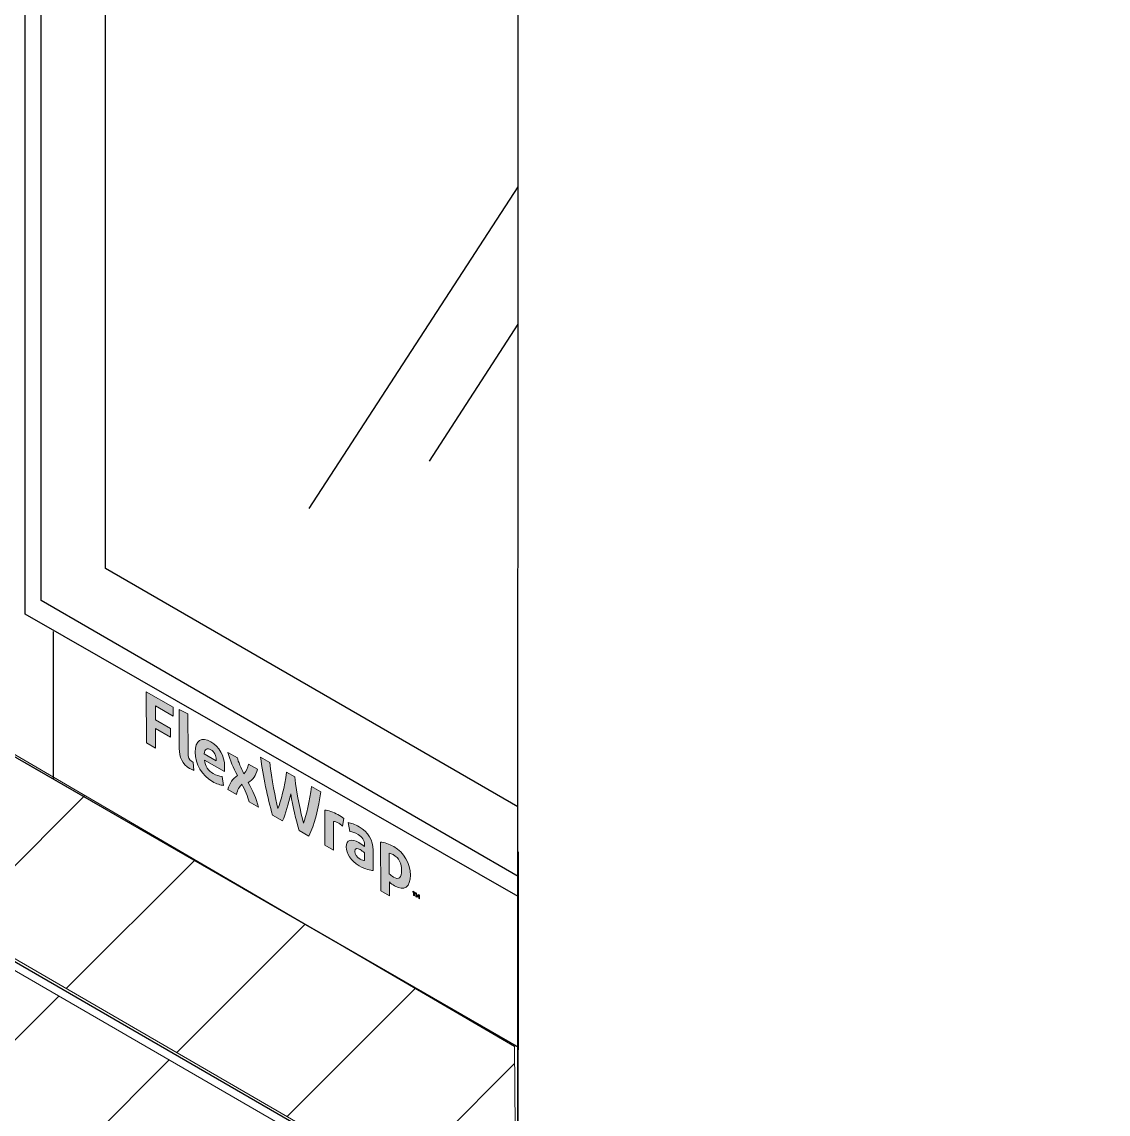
# Model space of a CAD drawing. Extents: x -1279 to 5791, y -3809 to 1769.
# Drawn here: x 4988.3 to 5076.4, y -2061.1 to -1972.5 of the extents above; entities that cross this region are included whole.
import ezdxf

# ---------------------------------------------------------------- set-up
doc = ezdxf.new("R2010")
doc.units = 0
doc.header["$MEASUREMENT"] = 0
for name, color, linetype, lineweight in [('G-ANNO-TTLB', 7, 'Continuous', 0), ('Layer 12', 7, 'Continuous', 0), ('TYVEK', 7, 'Continuous', 0)]:
    doc.layers.add(name, color=color, linetype=linetype, lineweight=lineweight)
pattern_1 = [(45, (0, 0), (-7.071067, 7.071069), [])]

# ---------------------------------------------------------------- blocks, each defined once
blk = doc.blocks.new('Block_285')
at = {"layer": 'TYVEK', "true_color": 0x003b71, "transparency": 33554687}
h = blk.add_hatch(color=156, dxfattribs=at)
h.dxf.hatch_style = 2
edge = h.paths.add_edge_path()
edge.add_spline(control_points=[(4998.39, -2030.956), (4998.39, -2030.956), (4998.38, -2026.816), (4998.38, -2026.816), (4998.38, -2026.816), (5000.565, -2028.07), (5000.565, -2028.07), (5000.565, -2028.07), (5000.567, -2028.792), (5000.567, -2028.792), (5000.567, -2028.792), (4999.115, -2027.958), (4999.115, -2027.958), (4999.115, -2027.958), (4999.118, -2029.082), (4999.118, -2029.082), (4999.118, -2029.082), (5000.339, -2029.783), (5000.339, -2029.783), (5000.339, -2029.783), (5000.341, -2030.505), (5000.341, -2030.505), (5000.341, -2030.505), (4999.12, -2029.804), (4999.12, -2029.804), (4999.12, -2029.804), (4999.124, -2031.378), (4999.124, -2031.378), (4999.124, -2031.378), (4998.39, -2030.956), (4998.39, -2030.956)], knot_values=[0, 0, 0, 0, 1, 1, 1, 2, 2, 2, 3, 3, 3, 4, 4, 4, 5, 5, 5, 6, 6, 6, 7, 7, 7, 8, 8, 8, 9, 9, 9, 10, 10, 10, 10], degree=3, periodic=0)
h = blk.add_hatch(color=156, dxfattribs=at)
h.dxf.hatch_style = 2
edge = h.paths.add_edge_path()
edge.add_spline(control_points=[(5001.763, -2031.8), (5001.764, -2032.12), (5001.836, -2032.332), (5002.041, -2032.45), (5002.093, -2032.48), (5002.144, -2032.503), (5002.19, -2032.518), (5002.19, -2032.518), (5002.243, -2033.192), (5002.243, -2033.192), (5002.145, -2033.16), (5001.986, -2033.092), (5001.884, -2033.033), (5001.294, -2032.694), (5001.057, -2032.115), (5001.055, -2031.405), (5001.055, -2031.405), (5001.047, -2028.247), (5001.047, -2028.247), (5001.047, -2028.247), (5001.755, -2028.606), (5001.755, -2028.606), (5001.755, -2028.606), (5001.763, -2031.8), (5001.763, -2031.8)], knot_values=[0, 0, 0, 0, 1, 1, 1, 2, 2, 2, 3, 3, 3, 4, 4, 4, 5, 5, 5, 6, 6, 6, 7, 7, 7, 8, 8, 8, 8], degree=3, periodic=0)
h = blk.add_hatch(color=156, dxfattribs=at)
h.dxf.hatch_style = 2
edge = h.paths.add_edge_path()
edge.add_spline(control_points=[(5003.075, -2031.85), (5003.075, -2031.85), (5004.049, -2032.41), (5004.049, -2032.41), (5004.049, -2032.41), (5004.049, -2032.339), (5004.049, -2032.339), (5004.048, -2032.007), (5003.894, -2031.677), (5003.612, -2031.515), (5003.314, -2031.344), (5003.12, -2031.474), (5003.075, -2031.85)], knot_values=[0, 0, 0, 0, 1, 1, 1, 2, 2, 2, 3, 3, 3, 4, 4, 4, 4], degree=3, periodic=0)
edge = h.paths.add_edge_path()
edge.add_spline(control_points=[(5004.633, -2034.411), (5004.408, -2034.399), (5004.074, -2034.291), (5003.736, -2034.096), (5002.91, -2033.622), (5002.344, -2032.695), (5002.342, -2031.713), (5002.339, -2030.772), (5002.856, -2030.431), (5003.61, -2030.864), (5004.282, -2031.25), (5004.725, -2032.053), (5004.727, -2032.846), (5004.727, -2033.023), (5004.717, -2033.171), (5004.707, -2033.284), (5004.707, -2033.284), (5003.086, -2032.353), (5003.086, -2032.353), (5003.154, -2032.864), (5003.396, -2033.216), (5003.806, -2033.451), (5004.057, -2033.596), (5004.298, -2033.669), (5004.519, -2033.689), (5004.519, -2033.689), (5004.633, -2034.411), (5004.633, -2034.411)], knot_values=[0, 0, 0, 0, 1, 1, 1, 2, 2, 2, 3, 3, 3, 4, 4, 4, 5, 5, 5, 6, 6, 6, 7, 7, 7, 8, 8, 8, 9, 9, 9, 9], degree=3, periodic=0)
h = blk.add_hatch(color=156, dxfattribs=at)
h.dxf.hatch_style = 2
edge = h.paths.add_edge_path()
edge.add_spline(control_points=[(5005.774, -2033.612), (5005.429, -2032.977), (5005.156, -2032.413), (5004.995, -2031.73), (5004.995, -2031.73), (5005.76, -2032.169), (5005.76, -2032.169), (5005.827, -2032.473), (5006.054, -2033.005), (5006.28, -2033.472), (5006.469, -2033.256), (5006.633, -2033.001), (5006.668, -2032.69), (5006.668, -2032.69), (5007.386, -2033.103), (5007.386, -2033.103), (5007.254, -2033.641), (5007.029, -2033.943), (5006.646, -2034.178), (5007.016, -2034.869), (5007.269, -2035.428), (5007.481, -2036.175), (5007.481, -2036.175), (5006.716, -2035.737), (5006.716, -2035.737), (5006.608, -2035.343), (5006.35, -2034.753), (5006.134, -2034.303), (5005.94, -2034.517), (5005.756, -2034.766), (5005.685, -2035.145), (5005.685, -2035.145), (5004.998, -2034.75), (5004.998, -2034.75), (5005.124, -2034.208), (5005.364, -2033.874), (5005.774, -2033.612)], knot_values=[0, 0, 0, 0, 1, 1, 1, 2, 2, 2, 3, 3, 3, 4, 4, 4, 5, 5, 5, 6, 6, 6, 7, 7, 7, 8, 8, 8, 9, 9, 9, 10, 10, 10, 11, 11, 11, 12, 12, 12, 12], degree=3, periodic=0)
h = blk.add_hatch(color=156, dxfattribs=at)
h.dxf.hatch_style = 2
edge = h.paths.add_edge_path()
edge.add_spline(control_points=[(5011.775, -2034.506), (5011.775, -2034.506), (5012.524, -2034.936), (5012.524, -2034.936), (5012.332, -2036.202), (5011.998, -2037.634), (5011.564, -2038.52), (5011.564, -2038.52), (5010.759, -2038.057), (5010.759, -2038.057), (5010.506, -2037.174), (5010.278, -2036.175), (5010.086, -2035.095), (5009.893, -2035.954), (5009.675, -2036.697), (5009.42, -2037.289), (5009.42, -2037.289), (5008.614, -2036.826), (5008.614, -2036.826), (5008.201, -2035.455), (5007.833, -2033.619), (5007.64, -2032.132), (5007.64, -2032.132), (5008.384, -2032.559), (5008.384, -2032.559), (5008.546, -2033.898), (5008.836, -2035.465), (5009.049, -2036.278), (5009.267, -2035.713), (5009.608, -2034.549), (5009.754, -2033.345), (5009.754, -2033.345), (5010.41, -2033.722), (5010.41, -2033.722), (5010.567, -2035.1), (5010.904, -2036.652), (5011.131, -2037.474), (5011.335, -2036.9), (5011.624, -2035.665), (5011.775, -2034.506)], knot_values=[0, 0, 0, 0, 1, 1, 1, 2, 2, 2, 3, 3, 3, 4, 4, 4, 5, 5, 5, 6, 6, 6, 7, 7, 7, 8, 8, 8, 9, 9, 9, 10, 10, 10, 11, 11, 11, 12, 12, 12, 13, 13, 13, 13], degree=3, periodic=0)
h = blk.add_hatch(color=156, dxfattribs=at)
h.dxf.hatch_style = 2
edge = h.paths.add_edge_path()
edge.add_spline(control_points=[(5013.917, -2036.781), (5014.101, -2036.887), (5014.276, -2037.011), (5014.378, -2037.099), (5014.378, -2037.099), (5014.277, -2037.709), (5014.277, -2037.709), (5014.19, -2037.623), (5014.082, -2037.55), (5013.975, -2037.488), (5013.785, -2037.379), (5013.657, -2037.346), (5013.549, -2037.344), (5013.549, -2037.344), (5013.555, -2039.663), (5013.555, -2039.663), (5013.555, -2039.663), (5012.847, -2039.256), (5012.847, -2039.256), (5012.847, -2039.256), (5012.84, -2036.423), (5012.84, -2036.423), (5013.117, -2036.422), (5013.547, -2036.569), (5013.917, -2036.781)], knot_values=[0, 0, 0, 0, 1, 1, 1, 2, 2, 2, 3, 3, 3, 4, 4, 4, 5, 5, 5, 6, 6, 6, 7, 7, 7, 8, 8, 8, 8], degree=3, periodic=0)
h = blk.add_hatch(color=156, dxfattribs=at)
h.dxf.hatch_style = 2
edge = h.paths.add_edge_path()
edge.add_spline(control_points=[(5016.072, -2040.511), (5016.072, -2040.511), (5016.071, -2039.878), (5016.071, -2039.878), (5015.953, -2039.781), (5015.829, -2039.693), (5015.706, -2039.622), (5015.47, -2039.486), (5015.286, -2039.487), (5015.287, -2039.765), (5015.287, -2040.013), (5015.441, -2040.232), (5015.713, -2040.388), (5015.867, -2040.476), (5015.995, -2040.514), (5016.072, -2040.511)], knot_values=[0, 0, 0, 0, 1, 1, 1, 2, 2, 2, 3, 3, 3, 4, 4, 4, 5, 5, 5, 5], degree=3, periodic=0)
edge = h.paths.add_edge_path()
edge.add_spline(control_points=[(5015.643, -2040.932), (5014.94, -2040.529), (5014.585, -2039.929), (5014.584, -2039.397), (5014.582, -2038.811), (5014.997, -2038.707), (5015.613, -2039.054), (5015.756, -2039.137), (5015.941, -2039.266), (5016.069, -2039.364), (5016.069, -2039.364), (5016.069, -2039.222), (5016.069, -2039.222), (5016.068, -2038.861), (5015.888, -2038.586), (5015.545, -2038.389), (5015.319, -2038.259), (5015.078, -2038.162), (5014.868, -2038.142), (5014.868, -2038.142), (5014.738, -2037.43), (5014.738, -2037.43), (5014.958, -2037.45), (5015.312, -2037.582), (5015.625, -2037.762), (5016.379, -2038.195), (5016.755, -2038.871), (5016.757, -2039.67), (5016.757, -2039.67), (5016.761, -2041.314), (5016.761, -2041.314), (5016.551, -2041.318), (5016.156, -2041.227), (5015.643, -2040.932)], knot_values=[0, 0, 0, 0, 1, 1, 1, 2, 2, 2, 3, 3, 3, 4, 4, 4, 5, 5, 5, 6, 6, 6, 7, 7, 7, 8, 8, 8, 9, 9, 9, 10, 10, 10, 11, 11, 11, 11], degree=3, periodic=0)
h = blk.add_hatch(color=156, dxfattribs=at)
h.dxf.hatch_style = 2
edge = h.paths.add_edge_path()
edge.add_spline(control_points=[(5018.407, -2041.845), (5018.858, -2042.105), (5019.068, -2041.906), (5019.066, -2041.297), (5019.065, -2040.764), (5018.869, -2040.297), (5018.402, -2040.029), (5018.274, -2039.956), (5018.182, -2039.932), (5018.074, -2039.918), (5018.074, -2039.918), (5018.078, -2041.574), (5018.078, -2041.574), (5018.176, -2041.677), (5018.258, -2041.76), (5018.407, -2041.845)], knot_values=[0, 0, 0, 0, 1, 1, 1, 2, 2, 2, 3, 3, 3, 4, 4, 4, 5, 5, 5, 5], degree=3, periodic=0)
edge = h.paths.add_edge_path()
edge.add_spline(control_points=[(5018.511, -2042.567), (5018.331, -2042.464), (5018.208, -2042.37), (5018.08, -2042.243), (5018.08, -2042.243), (5018.082, -2043.367), (5018.082, -2043.367), (5018.082, -2043.367), (5017.38, -2042.963), (5017.38, -2042.963), (5017.38, -2042.963), (5017.37, -2039.017), (5017.37, -2039.017), (5017.662, -2039.031), (5018.072, -2039.167), (5018.436, -2039.376), (5019.278, -2039.859), (5019.782, -2040.739), (5019.784, -2041.685), (5019.787, -2042.655), (5019.311, -2043.026), (5018.511, -2042.567)], knot_values=[0, 0, 0, 0, 1, 1, 1, 2, 2, 2, 3, 3, 3, 4, 4, 4, 5, 5, 5, 6, 6, 6, 7, 7, 7, 7], degree=3, periodic=0)
h = blk.add_hatch(color=156, dxfattribs=at)
h.dxf.hatch_style = 2
edge = h.paths.add_edge_path()
edge.add_spline(control_points=[(5020.292, -2043.172), (5020.319, -2043.259), (5020.343, -2043.326), (5020.374, -2043.397), (5020.405, -2043.361), (5020.426, -2043.321), (5020.451, -2043.263), (5020.451, -2043.263), (5020.525, -2043.306), (5020.525, -2043.306), (5020.525, -2043.306), (5020.526, -2043.611), (5020.526, -2043.611), (5020.526, -2043.611), (5020.461, -2043.574), (5020.461, -2043.574), (5020.461, -2043.574), (5020.461, -2043.433), (5020.461, -2043.433), (5020.461, -2043.433), (5020.464, -2043.388), (5020.464, -2043.388), (5020.444, -2043.422), (5020.419, -2043.456), (5020.398, -2043.482), (5020.398, -2043.482), (5020.348, -2043.454), (5020.348, -2043.454), (5020.326, -2043.402), (5020.301, -2043.338), (5020.28, -2043.279), (5020.28, -2043.279), (5020.283, -2043.331), (5020.283, -2043.331), (5020.283, -2043.331), (5020.283, -2043.472), (5020.283, -2043.472), (5020.283, -2043.472), (5020.219, -2043.435), (5020.219, -2043.435), (5020.219, -2043.435), (5020.218, -2043.13), (5020.218, -2043.13), (5020.218, -2043.13), (5020.292, -2043.172), (5020.292, -2043.172)], knot_values=[0, 0, 0, 0, 1, 1, 1, 2, 2, 2, 3, 3, 3, 4, 4, 4, 5, 5, 5, 6, 6, 6, 7, 7, 7, 8, 8, 8, 9, 9, 9, 10, 10, 10, 11, 11, 11, 12, 12, 12, 13, 13, 13, 14, 14, 14, 15, 15, 15, 15], degree=3, periodic=0)
edge = h.paths.add_edge_path()
edge.add_spline(control_points=[(5020.046, -2043.098), (5020.046, -2043.098), (5019.975, -2043.057), (5019.975, -2043.057), (5019.975, -2043.057), (5019.975, -2042.99), (5019.975, -2042.99), (5019.975, -2042.99), (5020.189, -2043.113), (5020.189, -2043.113), (5020.189, -2043.113), (5020.189, -2043.18), (5020.189, -2043.18), (5020.189, -2043.18), (5020.118, -2043.139), (5020.118, -2043.139), (5020.118, -2043.139), (5020.118, -2043.377), (5020.118, -2043.377), (5020.118, -2043.377), (5020.047, -2043.336), (5020.047, -2043.336), (5020.047, -2043.336), (5020.046, -2043.098), (5020.046, -2043.098)], knot_values=[0, 0, 0, 0, 1, 1, 1, 2, 2, 2, 3, 3, 3, 4, 4, 4, 5, 5, 5, 6, 6, 6, 7, 7, 7, 8, 8, 8, 8], degree=3, periodic=0)
at = {"layer": 'TYVEK'}
for points, knots in [([(4998.39, -2030.956), (4998.39, -2030.956), (4998.38, -2026.816), (4998.38, -2026.816), (4998.38, -2026.816), (5000.565, -2028.07), (5000.565, -2028.07), (5000.565, -2028.07), (5000.567, -2028.792), (5000.567, -2028.792), (5000.567, -2028.792), (4999.115, -2027.958), (4999.115, -2027.958), (4999.115, -2027.958), (4999.118, -2029.082), (4999.118, -2029.082), (4999.118, -2029.082), (5000.339, -2029.783), (5000.339, -2029.783), (5000.339, -2029.783), (5000.341, -2030.505), (5000.341, -2030.505), (5000.341, -2030.505), (4999.12, -2029.804), (4999.12, -2029.804), (4999.12, -2029.804), (4999.124, -2031.378), (4999.124, -2031.378), (4999.124, -2031.378), (4998.39, -2030.956), (4998.39, -2030.956)], [0, 0, 0, 0, 1, 1, 1, 2, 2, 2, 3, 3, 3, 4, 4, 4, 5, 5, 5, 6, 6, 6, 7, 7, 7, 8, 8, 8, 9, 9, 9, 10, 10, 10, 10]), ([(5001.763, -2031.8), (5001.764, -2032.12), (5001.836, -2032.332), (5002.041, -2032.45), (5002.093, -2032.48), (5002.144, -2032.503), (5002.19, -2032.518), (5002.19, -2032.518), (5002.243, -2033.192), (5002.243, -2033.192), (5002.145, -2033.16), (5001.986, -2033.092), (5001.884, -2033.033), (5001.294, -2032.694), (5001.057, -2032.115), (5001.055, -2031.405), (5001.055, -2031.405), (5001.047, -2028.247), (5001.047, -2028.247), (5001.047, -2028.247), (5001.755, -2028.606), (5001.755, -2028.606), (5001.755, -2028.606), (5001.763, -2031.8), (5001.763, -2031.8)], [0, 0, 0, 0, 1, 1, 1, 2, 2, 2, 3, 3, 3, 4, 4, 4, 5, 5, 5, 6, 6, 6, 7, 7, 7, 8, 8, 8, 8]), ([(5004.633, -2034.411), (5004.408, -2034.399), (5004.074, -2034.291), (5003.736, -2034.096), (5002.91, -2033.622), (5002.344, -2032.695), (5002.342, -2031.713), (5002.339, -2030.772), (5002.856, -2030.431), (5003.61, -2030.864), (5004.282, -2031.25), (5004.725, -2032.053), (5004.727, -2032.846), (5004.727, -2033.023), (5004.717, -2033.171), (5004.707, -2033.284), (5004.707, -2033.284), (5003.086, -2032.353), (5003.086, -2032.353), (5003.154, -2032.864), (5003.396, -2033.216), (5003.806, -2033.451), (5004.057, -2033.596), (5004.298, -2033.669), (5004.519, -2033.689), (5004.519, -2033.689), (5004.633, -2034.411), (5004.633, -2034.411)], [0, 0, 0, 0, 1, 1, 1, 2, 2, 2, 3, 3, 3, 4, 4, 4, 5, 5, 5, 6, 6, 6, 7, 7, 7, 8, 8, 8, 9, 9, 9, 9]), ([(5003.075, -2031.85), (5003.075, -2031.85), (5004.049, -2032.41), (5004.049, -2032.41), (5004.049, -2032.41), (5004.049, -2032.339), (5004.049, -2032.339), (5004.048, -2032.007), (5003.894, -2031.677), (5003.612, -2031.515), (5003.314, -2031.344), (5003.12, -2031.474), (5003.075, -2031.85)], [0, 0, 0, 0, 1, 1, 1, 2, 2, 2, 3, 3, 3, 4, 4, 4, 4]), ([(5005.774, -2033.612), (5005.429, -2032.977), (5005.156, -2032.413), (5004.995, -2031.73), (5004.995, -2031.73), (5005.76, -2032.169), (5005.76, -2032.169), (5005.827, -2032.473), (5006.054, -2033.005), (5006.28, -2033.472), (5006.469, -2033.256), (5006.633, -2033.001), (5006.668, -2032.69), (5006.668, -2032.69), (5007.386, -2033.103), (5007.386, -2033.103), (5007.254, -2033.641), (5007.029, -2033.943), (5006.646, -2034.178), (5007.016, -2034.869), (5007.269, -2035.428), (5007.481, -2036.175), (5007.481, -2036.175), (5006.716, -2035.737), (5006.716, -2035.737), (5006.608, -2035.343), (5006.35, -2034.753), (5006.134, -2034.303), (5005.94, -2034.517), (5005.756, -2034.766), (5005.685, -2035.145), (5005.685, -2035.145), (5004.998, -2034.75), (5004.998, -2034.75), (5005.124, -2034.208), (5005.364, -2033.874), (5005.774, -2033.612)], [0, 0, 0, 0, 1, 1, 1, 2, 2, 2, 3, 3, 3, 4, 4, 4, 5, 5, 5, 6, 6, 6, 7, 7, 7, 8, 8, 8, 9, 9, 9, 10, 10, 10, 11, 11, 11, 12, 12, 12, 12]), ([(5011.775, -2034.506), (5011.775, -2034.506), (5012.524, -2034.936), (5012.524, -2034.936), (5012.332, -2036.202), (5011.998, -2037.634), (5011.564, -2038.52), (5011.564, -2038.52), (5010.759, -2038.057), (5010.759, -2038.057), (5010.506, -2037.174), (5010.278, -2036.175), (5010.086, -2035.095), (5009.893, -2035.954), (5009.675, -2036.697), (5009.42, -2037.289), (5009.42, -2037.289), (5008.614, -2036.826), (5008.614, -2036.826), (5008.201, -2035.455), (5007.833, -2033.619), (5007.64, -2032.132), (5007.64, -2032.132), (5008.384, -2032.559), (5008.384, -2032.559), (5008.546, -2033.898), (5008.836, -2035.465), (5009.049, -2036.278), (5009.267, -2035.713), (5009.608, -2034.549), (5009.754, -2033.345), (5009.754, -2033.345), (5010.41, -2033.722), (5010.41, -2033.722), (5010.567, -2035.1), (5010.904, -2036.652), (5011.131, -2037.474), (5011.335, -2036.9), (5011.624, -2035.665), (5011.775, -2034.506)], [0, 0, 0, 0, 1, 1, 1, 2, 2, 2, 3, 3, 3, 4, 4, 4, 5, 5, 5, 6, 6, 6, 7, 7, 7, 8, 8, 8, 9, 9, 9, 10, 10, 10, 11, 11, 11, 12, 12, 12, 13, 13, 13, 13]), ([(5013.917, -2036.781), (5014.101, -2036.887), (5014.276, -2037.011), (5014.378, -2037.099), (5014.378, -2037.099), (5014.277, -2037.709), (5014.277, -2037.709), (5014.19, -2037.623), (5014.082, -2037.55), (5013.975, -2037.488), (5013.785, -2037.379), (5013.657, -2037.346), (5013.549, -2037.344), (5013.549, -2037.344), (5013.555, -2039.663), (5013.555, -2039.663), (5013.555, -2039.663), (5012.847, -2039.256), (5012.847, -2039.256), (5012.847, -2039.256), (5012.84, -2036.423), (5012.84, -2036.423), (5013.117, -2036.422), (5013.547, -2036.569), (5013.917, -2036.781)], [0, 0, 0, 0, 1, 1, 1, 2, 2, 2, 3, 3, 3, 4, 4, 4, 5, 5, 5, 6, 6, 6, 7, 7, 7, 8, 8, 8, 8]), ([(5015.643, -2040.932), (5014.94, -2040.529), (5014.585, -2039.929), (5014.584, -2039.397), (5014.582, -2038.811), (5014.997, -2038.707), (5015.613, -2039.054), (5015.756, -2039.137), (5015.941, -2039.266), (5016.069, -2039.364), (5016.069, -2039.364), (5016.069, -2039.222), (5016.069, -2039.222), (5016.068, -2038.861), (5015.888, -2038.586), (5015.545, -2038.389), (5015.319, -2038.259), (5015.078, -2038.162), (5014.868, -2038.142), (5014.868, -2038.142), (5014.738, -2037.43), (5014.738, -2037.43), (5014.958, -2037.45), (5015.312, -2037.582), (5015.625, -2037.762), (5016.379, -2038.195), (5016.755, -2038.871), (5016.757, -2039.67), (5016.757, -2039.67), (5016.761, -2041.314), (5016.761, -2041.314), (5016.551, -2041.318), (5016.156, -2041.227), (5015.643, -2040.932)], [0, 0, 0, 0, 1, 1, 1, 2, 2, 2, 3, 3, 3, 4, 4, 4, 5, 5, 5, 6, 6, 6, 7, 7, 7, 8, 8, 8, 9, 9, 9, 10, 10, 10, 11, 11, 11, 11]), ([(5016.072, -2040.511), (5016.072, -2040.511), (5016.071, -2039.878), (5016.071, -2039.878), (5015.953, -2039.781), (5015.829, -2039.693), (5015.706, -2039.622), (5015.47, -2039.486), (5015.286, -2039.487), (5015.287, -2039.765), (5015.287, -2040.013), (5015.441, -2040.232), (5015.713, -2040.388), (5015.867, -2040.476), (5015.995, -2040.514), (5016.072, -2040.511)], [0, 0, 0, 0, 1, 1, 1, 2, 2, 2, 3, 3, 3, 4, 4, 4, 5, 5, 5, 5]), ([(5018.511, -2042.567), (5018.331, -2042.464), (5018.208, -2042.37), (5018.08, -2042.243), (5018.08, -2042.243), (5018.082, -2043.367), (5018.082, -2043.367), (5018.082, -2043.367), (5017.38, -2042.963), (5017.38, -2042.963), (5017.38, -2042.963), (5017.37, -2039.017), (5017.37, -2039.017), (5017.662, -2039.031), (5018.072, -2039.167), (5018.436, -2039.376), (5019.278, -2039.859), (5019.782, -2040.739), (5019.784, -2041.685), (5019.787, -2042.655), (5019.311, -2043.026), (5018.511, -2042.567)], [0, 0, 0, 0, 1, 1, 1, 2, 2, 2, 3, 3, 3, 4, 4, 4, 5, 5, 5, 6, 6, 6, 7, 7, 7, 7]), ([(5018.407, -2041.845), (5018.858, -2042.105), (5019.068, -2041.906), (5019.066, -2041.297), (5019.065, -2040.764), (5018.869, -2040.297), (5018.402, -2040.029), (5018.274, -2039.956), (5018.182, -2039.932), (5018.074, -2039.918), (5018.074, -2039.918), (5018.078, -2041.574), (5018.078, -2041.574), (5018.176, -2041.677), (5018.258, -2041.76), (5018.407, -2041.845)], [0, 0, 0, 0, 1, 1, 1, 2, 2, 2, 3, 3, 3, 4, 4, 4, 5, 5, 5, 5]), ([(5020.046, -2043.098), (5020.046, -2043.098), (5019.975, -2043.057), (5019.975, -2043.057), (5019.975, -2043.057), (5019.975, -2042.99), (5019.975, -2042.99), (5019.975, -2042.99), (5020.189, -2043.113), (5020.189, -2043.113), (5020.189, -2043.113), (5020.189, -2043.18), (5020.189, -2043.18), (5020.189, -2043.18), (5020.118, -2043.139), (5020.118, -2043.139), (5020.118, -2043.139), (5020.118, -2043.377), (5020.118, -2043.377), (5020.118, -2043.377), (5020.047, -2043.336), (5020.047, -2043.336), (5020.047, -2043.336), (5020.046, -2043.098), (5020.046, -2043.098)], [0, 0, 0, 0, 1, 1, 1, 2, 2, 2, 3, 3, 3, 4, 4, 4, 5, 5, 5, 6, 6, 6, 7, 7, 7, 8, 8, 8, 8]), ([(5020.292, -2043.172), (5020.319, -2043.259), (5020.343, -2043.326), (5020.374, -2043.397), (5020.405, -2043.361), (5020.426, -2043.321), (5020.451, -2043.263), (5020.451, -2043.263), (5020.525, -2043.306), (5020.525, -2043.306), (5020.525, -2043.306), (5020.526, -2043.611), (5020.526, -2043.611), (5020.526, -2043.611), (5020.461, -2043.574), (5020.461, -2043.574), (5020.461, -2043.574), (5020.461, -2043.433), (5020.461, -2043.433), (5020.461, -2043.433), (5020.464, -2043.388), (5020.464, -2043.388), (5020.444, -2043.422), (5020.419, -2043.456), (5020.398, -2043.482), (5020.398, -2043.482), (5020.348, -2043.454), (5020.348, -2043.454), (5020.326, -2043.402), (5020.301, -2043.338), (5020.28, -2043.279), (5020.28, -2043.279), (5020.283, -2043.331), (5020.283, -2043.331), (5020.283, -2043.331), (5020.283, -2043.472), (5020.283, -2043.472), (5020.283, -2043.472), (5020.219, -2043.435), (5020.219, -2043.435), (5020.219, -2043.435), (5020.218, -2043.13), (5020.218, -2043.13), (5020.218, -2043.13), (5020.292, -2043.172), (5020.292, -2043.172)], [0, 0, 0, 0, 1, 1, 1, 2, 2, 2, 3, 3, 3, 4, 4, 4, 5, 5, 5, 6, 6, 6, 7, 7, 7, 8, 8, 8, 9, 9, 9, 10, 10, 10, 11, 11, 11, 12, 12, 12, 13, 13, 13, 14, 14, 14, 15, 15, 15, 15])]:
    blk.add_open_spline(points, degree=3, knots=knots, dxfattribs=at)
blk = doc.blocks.new('Block_284')
at = {"layer": 'TYVEK'}
blk.add_blockref('Block_285', (0, 0), dxfattribs=at)

msp = doc.modelspace()

# ---------------------------------------------------------------- hatches: boundary and pattern name
at = {"layer": 'G-ANNO-TTLB', "true_color": 0xff00ff, "transparency": 33554687}
h = msp.add_hatch(color=6, dxfattribs=at)
edge = h.paths.add_edge_path()
edge.add_spline(control_points=[(5472, -3692.604), (5472, -3692.604), (2542.482, -3692.604), (2542.482, -3692.604), (2542.482, -3692.604), (2542.482, -1235.604), (2542.482, -1235.604), (2542.482, -1235.604), (5472, -1235.604), (5472, -1235.604), (5472, -1235.604), (5472, -3692.604), (5472, -3692.604)], knot_values=[0, 0, 0, 0, 1, 1, 1, 2, 2, 2, 3, 3, 3, 4, 4, 4, 4], degree=3, periodic=0)
edge = h.paths.add_edge_path()
edge.add_spline(control_points=[(2551.482, -1244.604), (2551.482, -1244.604), (2551.482, -3683.604), (2551.482, -3683.604), (2551.482, -3683.604), (5463, -3683.604), (5463, -3683.604), (5463, -3683.604), (5463, -1244.604), (5463, -1244.604), (5463, -1244.604), (2551.482, -1244.604), (2551.482, -1244.604)], knot_values=[0, 0, 0, 0, 1, 1, 1, 2, 2, 2, 3, 3, 3, 4, 4, 4, 4], degree=3, periodic=0)
edge.add_line((2551.482, -1244.604), (2551.482, -1244.604))
at = {"layer": 'Layer 12', "true_color": 0x000000, "transparency": 33554687}
h = msp.add_hatch(dxfattribs=at)
h.set_pattern_fill('_U', color=18, scale=10, angle=44.99999, style=2, pattern_type=0)
h.set_pattern_definition(pattern_1)
h.paths.add_polyline_path([(5028.363, -2072.061), (4965.13, -2035.355), (4978.48, -2026.514), (5028.217, -2055.588)])
h = msp.add_hatch(dxfattribs=at)
h.set_pattern_fill('_U', color=18, scale=10, angle=44.99999, style=2, pattern_type=0)
h.set_pattern_definition(pattern_1)
h.paths.add_polyline_path([(5028.294, -2072.943), (5028.294, -2087.082), (4952.59, -2043.09), (4964.791, -2036.143)])

# ---------------------------------------------------------------- linework, layer by layer
at = {"layer": 'G-ANNO-TTLB'}
for points in [[(5472, -3692.604), (5472, -3692.604), (2542.482, -3692.604), (2542.482, -3692.604), (2542.482, -3692.604), (2542.482, -1235.604), (2542.482, -1235.604), (2542.482, -1235.604), (5472, -1235.604), (5472, -1235.604), (5472, -1235.604), (5472, -3692.604), (5472, -3692.604)], [(2551.482, -1244.604), (2551.482, -1244.604), (2551.482, -3683.604), (2551.482, -3683.604), (2551.482, -3683.604), (5463, -3683.604), (5463, -3683.604), (5463, -3683.604), (5463, -1244.604), (5463, -1244.604), (5463, -1244.604), (2551.482, -1244.604), (2551.482, -1244.604)]]:
    msp.add_open_spline(points, degree=3, knots=[0, 0, 0, 0, 1, 1, 1, 2, 2, 2, 3, 3, 3, 4, 4, 4, 4], dxfattribs=at)
at = {"layer": 'Layer 12'}
for points in [[(5028.363, -2072.061), (4965.13, -2035.355), (4978.48, -2026.514), (5028.217, -2055.588)], [(5028.294, -2072.943), (5028.294, -2087.082), (4952.59, -2043.09), (4964.791, -2036.143)]]:
    msp.add_lwpolyline(points, close=True, dxfattribs=at)
at = {"layer": 'TYVEK', "color": 3, "lineweight": 25, "true_color": 0x00ff00}
for p, q in [((4988.564, -2020.509), (4988.564, -1899.655)), ((4989.857, -2019.424), (4989.857, -1900.413)), ((4995.065, -2016.818), (4995.065, -1903.465)), ((5028.494, -2036.157), (4995.065, -2016.818)), ((5028.527, -2041.794), (4989.857, -2019.424)), ((5028.527, -2043.421), (4988.564, -2020.509))]:
    msp.add_line(p, q, dxfattribs=at)
at = {"layer": 'TYVEK', "color": 18, "lineweight": 25, "true_color": 0x000000}
for p, q in [((5028.477, -2094.012), (5028.527, -1923.076)), ((5006.188, -2042.749), (5028.527, -2055.637))]:
    msp.add_line(p, q, dxfattribs=at)
at = {"layer": 'TYVEK', "color": 252, "lineweight": 25, "true_color": 0x848484}
for p, q in [((5028.509, -1985.863), (5011.566, -2011.947)), ((5028.506, -1996.997), (5021.309, -2008.112))]:
    msp.add_line(p, q, dxfattribs=at)
at = {"layer": 'TYVEK', "color": 4, "lineweight": 25, "true_color": 0x00ffff}
for p, q in [((4990.861, -2033.907), (4990.861, -2021.916)), ((4979.355, -2027.269), (5028.54, -2055.644)), ((4988.347, -2032.457), (5028.527, -2055.637)), ((4965.192, -2035.674), (5029.179, -2072.69)), ((5028.527, -2039.797), (5028.527, -2055.857)), ((5028.474, -2092.059), (5028.527, -2055.351))]:
    msp.add_line(p, q, dxfattribs=at)

# ---------------------------------------------------------------- block references
at = {"layer": 'TYVEK'}
msp.add_blockref('Block_284', (0, 0), dxfattribs=at)

doc.saveas('drawing.dxf')
